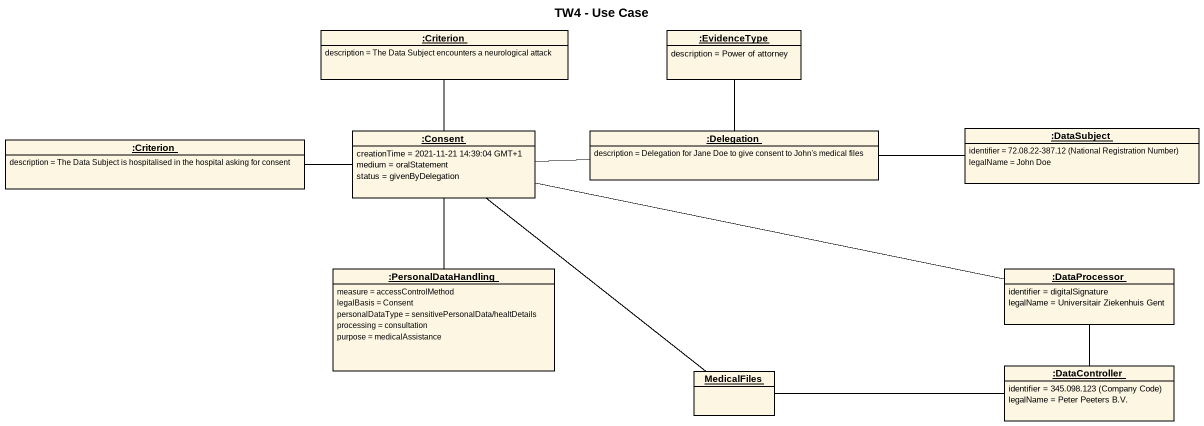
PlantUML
@startuml
title TW4 - Use Case
hide circle
hide empty members
object ":Criterion" as Criterion {
  description = The Data Subject encounters a neurological attack
}
object ":EvidenceType" as EvidenceType {
  description = Power of attorney
}
object ":Criterion" as Criterion_2 {
  description = The Data Subject is hospitalised in the hospital asking for consent
}
object ":Consent" as Consent {
  creationTime = 2021-11-21 14:39:04 GMT+1
  medium = oralStatement
  status = givenByDelegation
}
object ":Delegation" as Delegation {
  description = Delegation for Jane Doe to give consent to John's medical files
}
object ":DataSubject" as DataSubject {
  identifier = 72.08.22-387.12 (National Registration Number)
  legalName = John Doe
}
object ":PersonalDataHandling" as PersonalDataHandling {
  measure = accessControlMethod
  legalBasis = Consent
  personalDataType = sensitivePersonalData/healtDetails
  processing = consultation
  purpose = medicalAssistance
}
object ":DataProcessor" as DataProcessor {
  identifier = digitalSignature
  legalName = Universitair Ziekenhuis Gent
}
object MedicalFiles
object ":DataController" as DataController {
  identifier = 345.098.123 (Company Code)
  legalName = Peter Peeters B.V.
}
EvidenceType -- Delegation
Consent -up- Criterion
Consent -left- Criterion_2
Consent -- PersonalDataHandling
Delegation -left- Consent
DataSubject -left- Delegation
DataProcessor -left- Consent
DataProcessor -- DataController
MedicalFiles -up- Consent
DataController -left- MedicalFiles
@enduml
